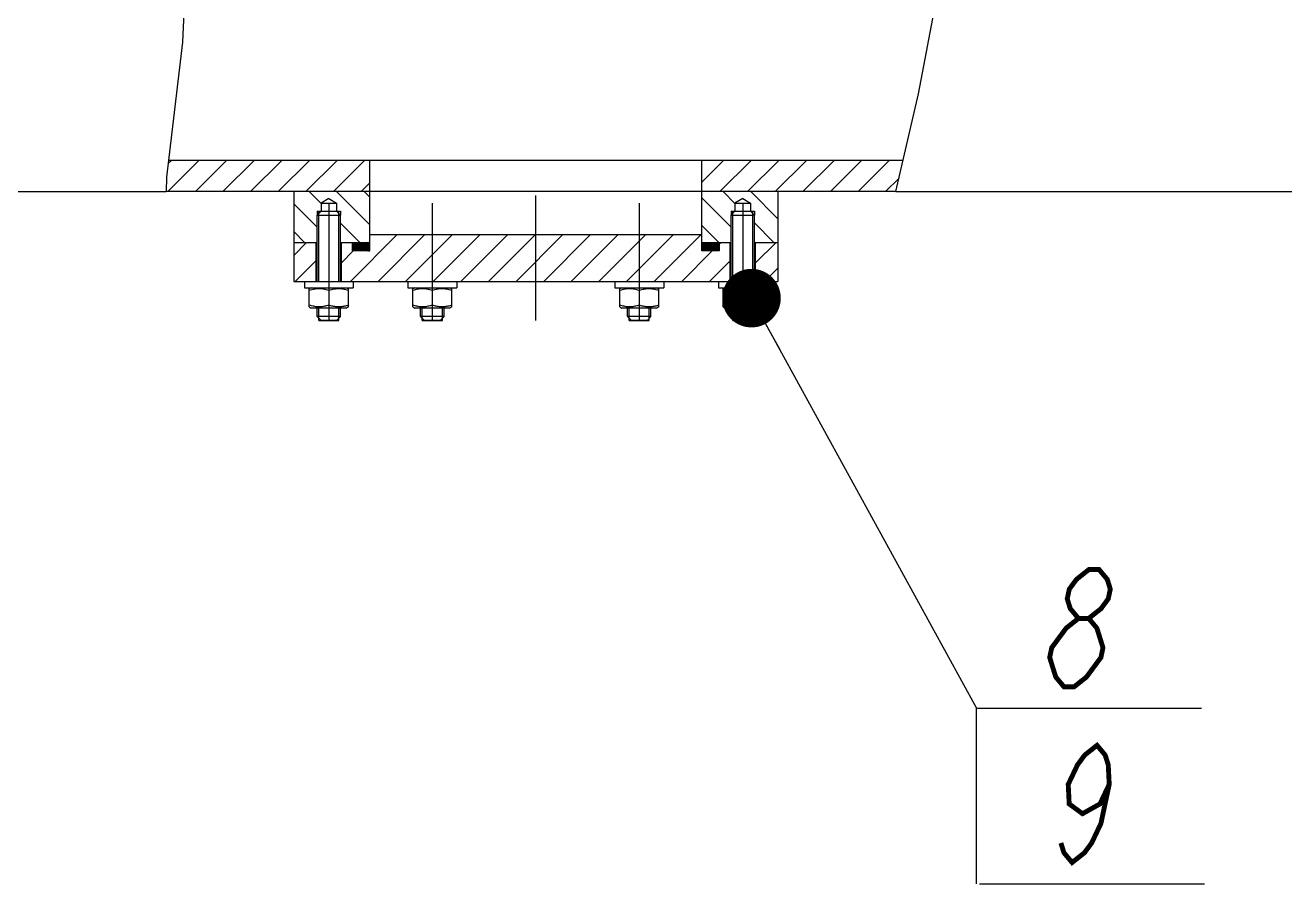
# Model space of a CAD drawing. Header units: millimetres. Extents: x 0 to 594, y 0 to 420.
# Drawn here: x 80.2 to 144.7, y 106.3 to 150.2 of the extents above; entities that cross this region are included whole.
import ezdxf

# ---------------------------------------------------------------- set-up
doc = ezdxf.new("R2010")
doc.units = ezdxf.units.MM
doc.header["$LTSCALE"] = 32.67
doc.linetypes.add('CENTER', pattern=[0.6, 0.375, -0.075, 0.075, -0.075])
doc.layers.get('0').update_dxf_attribs({"linetype": 'CONTINUOUS'})
for name, color, linetype in [('ALL_AXIS', 7, 'CONTINUOUS'), ('ALL_CHAMFER', 7, 'CONTINUOUS'), ('ALL_ROUND', 7, 'CONTINUOUS')]:
    doc.layers.add(name, color=color, linetype=linetype)
doc.styles.get("Standard").update_dxf_attribs({"font": 'txt', "width": 0.7})
doc.dimstyles.get("Standard").update_dxf_attribs({"dimtxt": 3.5, "dimasz": 3, "dimexe": 0.18, "dimexo": 0.0625, "dimgap": 0.09, "dimtad": 1, "dimdec": 5, "dimdsep": 46, "dimtxsty": 'STANDARD', "dimblk": '_FILLED', "dimblk1": '_FILLED', "dimblk2": '_FILLED', "dimcen": 0.09, "dimadec": 0, "dimazin": 0, "dimtol": 1, "dimtp": 1e-05, "dimtm": 1e-05, "dimtfac": 1, "dimtdec": 5, "dimtofl": 0, "dimtmove": 0, "dimatfit": 3, "dimldrblk": '_FILLED', "dimfxl": 1, "dimtolj": 1, "dimarcsym": 0})

# ---------------------------------------------------------------- blocks, each defined once
blk = doc.blocks.new('SYMBOL_72_BL0', base_point=(128.886, 110.761))
at = {"color": 2, "linetype": 'Continuous'}
blk.add_line((128.886, 106.261), (128.886, 115.261), dxfattribs=at)
blk = doc.blocks.new('_FILLED')
at = {"color": 0, "linetype": 'ByBlock'}
blk.add_solid([(0, 0), (-1, 0.167), (-1, -0.167)], dxfattribs=at)
blk = doc.blocks.new('BOM BALLOON 67_BL10', base_point=(134.648, 118.806))
at = {"color": 2, "linetype": 'Continuous'}
blk.add_line((128.886, 115.261), (140.41, 115.261), dxfattribs=at)
at = {"color": 2, "linetype": 'Continuous', "const_width": 0.25}
for points in [[(134.116, 119.851), (133.697, 120.351), (133.541, 120.851), (133.647, 121.351), (134.016, 121.851), (134.648, 122.351), (135.173, 122.351), (135.591, 121.851), (135.747, 121.351), (135.641, 120.851), (135.272, 120.351), (134.641, 119.851)], [(133.372, 116.351), (132.953, 116.851), (132.797, 117.351), (132.641, 117.851), (132.747, 118.351), (133.116, 118.851), (133.485, 119.351), (134.116, 119.851), (134.641, 119.851), (135.06, 119.351), (135.216, 118.851), (135.372, 118.351), (135.266, 117.851), (134.897, 117.351), (134.528, 116.851), (133.897, 116.351), (133.372, 116.351)]]:
    blk.add_lwpolyline(points, dxfattribs=at)
blk = doc.blocks.new('BOM BALLOON 68_BL11', base_point=(134.805, 109.806))
at = {"color": 2, "linetype": 'Continuous'}
blk.add_line((129.043, 106.261), (140.567, 106.261), dxfattribs=at)
at = {"color": 2, "linetype": 'Continuous', "const_width": 0.25}
blk.add_lwpolyline([(135.692, 111.351), (135.217, 110.351), (134.323, 109.851), (133.642, 110.351), (133.592, 111.351), (134.067, 112.351), (134.436, 112.851), (135.067, 113.351), (135.486, 112.851), (135.642, 112.351), (135.692, 111.351), (135.267, 109.351), (134.792, 108.351), (134.423, 107.851), (133.791, 107.351), (133.373, 107.851), (133.217, 108.351)], dxfattribs=at)

msp = doc.modelspace()

# ---------------------------------------------------------------- linework, layer by layer
at = {"color": 7, "linetype": 'Continuous'}
for p, q in [((88.4788, 154.5377), (88.2169, 149.3534)), ((125.9144, 146.7079), (127.443, 154.7304)), ((88.2169, 149.3534), (87.4071, 142.4373)), ((124.7692, 141.7049), (125.9144, 146.7079)), ((125.1354, 143.3049), (87.5087, 143.3049)), ((97.82, 138.6649), (97.82, 143.3049)), ((114.82, 138.6649), (114.82, 143.3049)), ((87.4071, 142.4373), (87.3794, 141.7049)), ((124.7692, 141.7049), (87.3794, 141.7049)), ((93.92, 141.7049), (93.92, 137.1049)), ((95.72, 141.3452), (95.32, 141.1049)), ((95.72, 141.3452), (96.12, 141.1049)), ((116.92, 141.3452), (116.52, 141.1049)), ((116.92, 141.3452), (117.32, 141.1049)), ((118.72, 141.7049), (118.72, 137.1049)), ((95.32, 140.7049), (95.12, 140.5049)), ((95.12, 140.7049), (96.32, 140.7049)), ((95.32, 141.1049), (95.32, 140.7049)), ((95.32, 141.1049), (96.12, 141.1049)), ((96.12, 141.1049), (96.12, 140.7049)), ((96.12, 140.7049), (96.32, 140.5049)), ((116.52, 140.7049), (116.32, 140.5049)), ((116.32, 140.7049), (117.52, 140.7049)), ((116.52, 141.1049), (116.52, 140.7049)), ((116.52, 141.1049), (117.32, 141.1049)), ((117.32, 141.1049), (117.32, 140.7049)), ((117.32, 140.7049), (117.52, 140.5049)), ((95.12, 139.1049), (95.12, 140.5049)), ((96.32, 139.1049), (96.32, 140.5049)), ((116.32, 139.1049), (116.32, 140.5049)), ((117.52, 139.1049), (117.52, 140.5049)), ((97.82, 139.5049), (114.82, 139.5049)), ((93.92, 139.1049), (95.12, 139.1049)), ((95.07, 137.1049), (95.07, 139.1049)), ((96.32, 139.1049), (97.82, 139.1049)), ((96.37, 137.1049), (96.37, 139.1049)), ((96.92, 139.1049), (96.92, 138.6649)), ((114.82, 139.1049), (116.32, 139.1049)), ((115.72, 139.1049), (115.72, 138.6649)), ((116.27, 137.1049), (116.27, 139.1049)), ((117.52, 139.1049), (118.72, 139.1049)), ((117.57, 137.1049), (117.57, 139.1049)), ((97.82, 138.6649), (96.92, 138.6649)), ((115.72, 138.6649), (114.82, 138.6649)), ((93.92, 137.1049), (94.47, 137.1049)), ((94.82, 136.7849), (94.72, 136.7271)), ((96.62, 136.7849), (96.72, 136.7271)), ((96.97, 137.1049), (115.67, 137.1049)), ((100.12, 136.7849), (100.02, 136.7271)), ((101.92, 136.7849), (102.02, 136.7271)), ((110.72, 136.7849), (110.62, 136.7271)), ((112.52, 136.7849), (112.62, 136.7271)), ((116.02, 136.7849), (115.92, 136.7271)), ((117.82, 136.7849), (117.92, 136.7271)), ((118.17, 137.1049), (118.72, 137.1049)), ((94.72, 135.8026), (94.72, 136.7271)), ((95.72, 136.6378), (95.72, 135.8919)), ((96.72, 135.8026), (96.72, 136.7271)), ((100.02, 135.8026), (100.02, 136.7271)), ((101.02, 136.6378), (101.02, 135.8919)), ((102.02, 135.8026), (102.02, 136.7271)), ((110.62, 135.8026), (110.62, 136.7271)), ((111.62, 136.6378), (111.62, 135.8919)), ((112.62, 135.8026), (112.62, 136.7271)), ((115.92, 135.8026), (115.92, 136.7271)), ((116.92, 136.6378), (116.92, 135.8919)), ((117.92, 135.8026), (117.92, 136.7271)), ((94.72, 135.8026), (94.82, 135.7449)), ((96.62, 135.7449), (94.82, 135.7449)), ((96.72, 135.8026), (96.62, 135.7449)), ((100.02, 135.8026), (100.12, 135.7449)), ((101.92, 135.7449), (100.12, 135.7449)), ((102.02, 135.8026), (101.92, 135.7449)), ((110.62, 135.8026), (110.72, 135.7449)), ((112.52, 135.7449), (110.72, 135.7449)), ((112.62, 135.8026), (112.52, 135.7449)), ((115.92, 135.8026), (116.02, 135.7449)), ((117.82, 135.7449), (116.02, 135.7449)), ((117.92, 135.8026), (117.82, 135.7449)), ((95.2066, 135.1049), (96.2334, 135.1049)), ((100.5066, 135.1049), (101.5334, 135.1049)), ((111.1066, 135.1049), (112.1334, 135.1049)), ((116.4066, 135.1049), (117.4334, 135.1049))]:
    msp.add_line(p, q, dxfattribs=at)
at = {"color": 2, "linetype": 'Continuous'}
for p, q in [((87.4691, 141.7049), (89.0691, 143.3049)), ((87.4893, 143.1393), (87.6549, 143.3049)), ((88.8833, 141.7049), (90.4833, 143.3049)), ((90.2975, 141.7049), (91.8975, 143.3049)), ((91.7117, 141.7049), (93.3117, 143.3049)), ((93.1259, 141.7049), (94.7259, 143.3049)), ((94.5401, 141.7049), (96.1401, 143.3049)), ((95.9543, 141.7049), (97.5543, 143.3049)), ((114.82, 142.1857), (115.9391, 143.3049)), ((115.7533, 141.7049), (117.3533, 143.3049)), ((117.1675, 141.7049), (118.7675, 143.3049)), ((118.5818, 141.7049), (120.1818, 143.3049)), ((119.996, 141.7049), (121.596, 143.3049)), ((121.4102, 141.7049), (123.0102, 143.3049)), ((122.8244, 141.7049), (124.4244, 143.3049)), ((97.3686, 141.7049), (97.82, 142.1563)), ((124.2386, 141.7049), (124.9267, 142.393)), ((95.32, 141.0906), (94.7057, 141.7049)), ((97.82, 140.0049), (96.12, 141.7049)), ((97.82, 141.4191), (97.5342, 141.7049)), ((116.32, 139.8896), (114.82, 141.3896)), ((116.52, 141.1038), (115.9189, 141.7049)), ((118.72, 140.3181), (117.3332, 141.7049)), ((95.12, 139.8764), (93.92, 141.0764)), ((95.12, 140.7049), (95.12, 140.5049)), ((95.2066, 137.1049), (95.2066, 140.7049)), ((96.2334, 137.1049), (96.2334, 140.7049)), ((96.32, 140.7049), (96.32, 140.5049)), ((116.32, 140.7049), (116.32, 140.5049)), ((116.4066, 137.1049), (116.4066, 140.7049)), ((117.4334, 137.1049), (117.4334, 140.7049)), ((117.52, 140.7049), (117.52, 140.5049)), ((97.3057, 139.1049), (96.32, 140.0906)), ((118.5189, 139.1049), (117.52, 140.1038)), ((94.4773, 139.1049), (93.92, 139.6622)), ((96.8265, 137.1049), (99.2265, 139.5049)), ((98.2407, 137.1049), (100.6407, 139.5049)), ((99.6549, 137.1049), (102.0549, 139.5049)), ((101.0691, 137.1049), (103.4691, 139.5049)), ((102.4833, 137.1049), (104.8833, 139.5049)), ((103.8975, 137.1049), (106.2975, 139.5049)), ((105.3117, 137.1049), (107.7117, 139.5049)), ((106.726, 137.1049), (109.126, 139.5049)), ((108.1402, 137.1049), (110.5402, 139.5049)), ((109.5544, 137.1049), (111.9544, 139.5049)), ((110.9686, 137.1049), (113.3686, 139.5049)), ((112.3828, 137.1049), (114.7828, 139.5049)), ((115.6905, 139.1049), (114.82, 139.9754)), ((93.92, 138.441), (94.5838, 139.1049)), ((96.92, 139.0931), (96.9318, 139.1049)), ((96.92, 139.0789), (96.9459, 139.1049)), ((96.92, 139.0648), (96.9601, 139.1049)), ((96.92, 139.0507), (96.9742, 139.1049)), ((96.92, 139.0365), (96.9883, 139.1049)), ((96.92, 139.0224), (97.0025, 139.1049)), ((96.92, 139.0082), (97.0166, 139.1049)), ((96.92, 138.9941), (97.0308, 139.1049)), ((96.92, 138.9799), (97.0449, 139.1049)), ((96.92, 138.9658), (97.059, 139.1049)), ((96.92, 138.9517), (97.0732, 139.1049)), ((96.92, 138.9375), (97.0873, 139.1049)), ((96.92, 138.9234), (97.1015, 139.1049)), ((96.92, 138.9092), (97.1156, 139.1049)), ((96.92, 138.8951), (97.1298, 139.1049)), ((96.92, 138.8809), (97.1439, 139.1049)), ((96.92, 138.8668), (97.158, 139.1049)), ((96.92, 138.8527), (97.1722, 139.1049)), ((96.92, 138.8385), (97.1863, 139.1049)), ((96.92, 138.8244), (97.2005, 139.1049)), ((96.92, 138.8102), (97.2146, 139.1049)), ((96.92, 138.7961), (97.2288, 139.1049)), ((96.92, 138.7819), (97.2429, 139.1049)), ((96.92, 138.7678), (97.257, 139.1049)), ((96.92, 138.7537), (97.2712, 139.1049)), ((96.92, 138.7395), (97.2853, 139.1049)), ((96.92, 138.7254), (97.2995, 139.1049)), ((96.92, 138.7112), (97.3136, 139.1049)), ((96.92, 138.6971), (97.3277, 139.1049)), ((96.92, 138.683), (97.3419, 139.1049)), ((96.92, 138.6688), (97.356, 139.1049)), ((97.356, 138.6649), (96.92, 139.1009)), ((97.3419, 138.6649), (96.92, 139.0868)), ((97.3277, 138.6649), (96.92, 139.0726)), ((97.3136, 138.6649), (96.92, 139.0585)), ((97.2995, 138.6649), (96.92, 139.0444)), ((97.2853, 138.6649), (96.92, 139.0302)), ((97.2712, 138.6649), (96.92, 139.0161)), ((97.257, 138.6649), (96.92, 139.0019)), ((97.2429, 138.6649), (96.92, 138.9878)), ((97.2288, 138.6649), (96.92, 138.9736)), ((97.2146, 138.6649), (96.92, 138.9595)), ((97.2005, 138.6649), (96.92, 138.9454)), ((97.1863, 138.6649), (96.92, 138.9312)), ((97.1722, 138.6649), (96.92, 138.9171)), ((97.158, 138.6649), (96.92, 138.9029)), ((97.1439, 138.6649), (96.92, 138.8888)), ((97.1298, 138.6649), (96.92, 138.8747)), ((97.1156, 138.6649), (96.92, 138.8605)), ((97.1015, 138.6649), (96.92, 138.8464)), ((97.0873, 138.6649), (96.92, 138.8322)), ((97.0732, 138.6649), (96.92, 138.8181)), ((97.059, 138.6649), (96.92, 138.8039)), ((97.0449, 138.6649), (96.92, 138.7898)), ((97.0308, 138.6649), (96.92, 138.7757)), ((97.0166, 138.6649), (96.92, 138.7615)), ((97.0025, 138.6649), (96.92, 138.7474)), ((96.9883, 138.6649), (96.92, 138.7332)), ((96.9742, 138.6649), (96.92, 138.7191)), ((97.3702, 138.6649), (96.9302, 139.1049)), ((96.9302, 138.6649), (97.3702, 139.1049)), ((97.3843, 138.6649), (96.9443, 139.1049)), ((96.9443, 138.6649), (97.3843, 139.1049)), ((97.3985, 138.6649), (96.9585, 139.1049)), ((96.9585, 138.6649), (97.3985, 139.1049)), ((97.4126, 138.6649), (96.9726, 139.1049)), ((96.9726, 138.6649), (97.4126, 139.1049)), ((97.4267, 138.6649), (96.9867, 139.1049)), ((96.9867, 138.6649), (97.4267, 139.1049)), ((97.4409, 138.6649), (97.0009, 139.1049)), ((97.0009, 138.6649), (97.4409, 139.1049)), ((97.455, 138.6649), (97.015, 139.1049)), ((97.015, 138.6649), (97.455, 139.1049)), ((97.4692, 138.6649), (97.0292, 139.1049)), ((97.0292, 138.6649), (97.4692, 139.1049)), ((97.4833, 138.6649), (97.0433, 139.1049)), ((97.0433, 138.6649), (97.4833, 139.1049)), ((97.4975, 138.6649), (97.0575, 139.1049)), ((97.0575, 138.6649), (97.4975, 139.1049)), ((97.5116, 138.6649), (97.0716, 139.1049)), ((97.0716, 138.6649), (97.5116, 139.1049)), ((97.5257, 138.6649), (97.0857, 139.1049)), ((97.0857, 138.6649), (97.5257, 139.1049)), ((97.5399, 138.6649), (97.0999, 139.1049)), ((97.0999, 138.6649), (97.5399, 139.1049)), ((97.554, 138.6649), (97.114, 139.1049)), ((97.114, 138.6649), (97.554, 139.1049)), ((97.5682, 138.6649), (97.1282, 139.1049)), ((97.1282, 138.6649), (97.5682, 139.1049)), ((97.5823, 138.6649), (97.1423, 139.1049)), ((97.1423, 138.6649), (97.5823, 139.1049)), ((97.5964, 138.6649), (97.1564, 139.1049)), ((97.1564, 138.6649), (97.5964, 139.1049)), ((97.6106, 138.6649), (97.1706, 139.1049)), ((97.1706, 138.6649), (97.6106, 139.1049)), ((97.6247, 138.6649), (97.1847, 139.1049)), ((97.1847, 138.6649), (97.6247, 139.1049)), ((97.6389, 138.6649), (97.1989, 139.1049)), ((97.1989, 138.6649), (97.6389, 139.1049)), ((97.653, 138.6649), (97.213, 139.1049)), ((97.213, 138.6649), (97.653, 139.1049)), ((97.6672, 138.6649), (97.2272, 139.1049)), ((97.2272, 138.6649), (97.6672, 139.1049)), ((97.6813, 138.6649), (97.2413, 139.1049)), ((97.2413, 138.6649), (97.6813, 139.1049)), ((97.6954, 138.6649), (97.2554, 139.1049)), ((97.2554, 138.6649), (97.6954, 139.1049)), ((97.7096, 138.6649), (97.2696, 139.1049)), ((97.2696, 138.6649), (97.7096, 139.1049)), ((97.7237, 138.6649), (97.2837, 139.1049)), ((97.2837, 138.6649), (97.7237, 139.1049)), ((97.7379, 138.6649), (97.2979, 139.1049)), ((97.2979, 138.6649), (97.7379, 139.1049)), ((97.752, 138.6649), (97.312, 139.1049)), ((97.312, 138.6649), (97.752, 139.1049)), ((97.7662, 138.6649), (97.3262, 139.1049)), ((97.3262, 138.6649), (97.7662, 139.1049)), ((97.7803, 138.6649), (97.3403, 139.1049)), ((97.3403, 138.6649), (97.7803, 139.1049)), ((97.7944, 138.6649), (97.3544, 139.1049)), ((97.3544, 138.6649), (97.7944, 139.1049)), ((97.8086, 138.6649), (97.3686, 139.1049)), ((97.3686, 138.6649), (97.8086, 139.1049)), ((97.82, 138.6676), (97.3827, 139.1049)), ((97.3827, 138.6649), (97.82, 139.1021)), ((97.82, 138.6818), (97.3969, 139.1049)), ((97.3969, 138.6649), (97.82, 139.088)), ((97.82, 138.6959), (97.411, 139.1049)), ((97.411, 138.6649), (97.82, 139.0738)), ((97.82, 138.71), (97.4251, 139.1049)), ((97.4251, 138.6649), (97.82, 139.0597)), ((97.82, 138.7242), (97.4393, 139.1049)), ((97.4393, 138.6649), (97.82, 139.0456)), ((97.82, 138.7383), (97.4534, 139.1049)), ((97.4534, 138.6649), (97.82, 139.0314)), ((97.82, 138.7525), (97.4676, 139.1049)), ((97.4676, 138.6649), (97.82, 139.0173)), ((97.82, 138.7666), (97.4817, 139.1049)), ((97.4817, 138.6649), (97.82, 139.0031)), ((97.82, 138.7808), (97.4959, 139.1049)), ((97.4959, 138.6649), (97.82, 138.989)), ((97.82, 138.7949), (97.51, 139.1049)), ((97.51, 138.6649), (97.82, 138.9748)), ((97.82, 138.809), (97.5241, 139.1049)), ((97.5241, 138.6649), (97.82, 138.9607)), ((97.82, 138.8232), (97.5383, 139.1049)), ((97.5383, 138.6649), (97.82, 138.9466)), ((97.82, 138.8373), (97.5524, 139.1049)), ((97.5524, 138.6649), (97.82, 138.9324)), ((97.82, 138.8515), (97.5666, 139.1049)), ((97.5666, 138.6649), (97.82, 138.9183)), ((97.82, 138.8656), (97.5807, 139.1049)), ((97.5807, 138.6649), (97.82, 138.9041)), ((97.82, 138.8798), (97.5949, 139.1049)), ((97.5949, 138.6649), (97.82, 138.89)), ((97.82, 138.8939), (97.609, 139.1049)), ((97.609, 138.6649), (97.82, 138.8758)), ((97.82, 138.908), (97.6231, 139.1049)), ((97.6231, 138.6649), (97.82, 138.8617)), ((97.82, 138.9222), (97.6373, 139.1049)), ((97.6373, 138.6649), (97.82, 138.8476)), ((97.82, 138.9363), (97.6514, 139.1049)), ((97.6514, 138.6649), (97.82, 138.8334)), ((97.82, 138.9505), (97.6656, 139.1049)), ((97.6656, 138.6649), (97.82, 138.8193)), ((97.82, 138.9646), (97.6797, 139.1049)), ((97.6797, 138.6649), (97.82, 138.8051)), ((97.82, 138.9787), (97.6938, 139.1049)), ((97.6938, 138.6649), (97.82, 138.791)), ((97.82, 138.9929), (97.708, 139.1049)), ((97.708, 138.6649), (97.82, 138.7769)), ((97.82, 139.007), (97.7221, 139.1049)), ((97.7221, 138.6649), (97.82, 138.7627)), ((97.82, 139.0212), (97.7363, 139.1049)), ((97.7363, 138.6649), (97.82, 138.7486)), ((97.82, 139.0353), (97.7504, 139.1049)), ((97.7504, 138.6649), (97.82, 138.7344)), ((97.82, 139.0495), (97.7646, 139.1049)), ((97.7646, 138.6649), (97.82, 138.7203)), ((97.82, 139.0636), (97.7787, 139.1049)), ((97.82, 139.0777), (97.7928, 139.1049)), ((97.82, 139.0919), (97.807, 139.1049)), ((115.26, 138.6649), (114.82, 139.1049)), ((114.82, 139.1033), (114.8216, 139.1049)), ((114.82, 139.0891), (114.8357, 139.1049)), ((114.82, 139.075), (114.8499, 139.1049)), ((114.82, 139.0608), (114.864, 139.1049)), ((114.82, 139.0467), (114.8781, 139.1049)), ((114.82, 139.0326), (114.8923, 139.1049)), ((114.82, 139.0184), (114.9064, 139.1049)), ((114.82, 139.0043), (114.9206, 139.1049)), ((114.82, 138.9901), (114.9347, 139.1049)), ((114.82, 138.976), (114.9488, 139.1049)), ((114.82, 138.9619), (114.963, 139.1049)), ((114.82, 138.9477), (114.9771, 139.1049)), ((114.82, 138.9336), (114.9913, 139.1049)), ((114.82, 138.9194), (115.0054, 139.1049)), ((114.82, 138.9053), (115.0196, 139.1049)), ((114.82, 138.8911), (115.0337, 139.1049)), ((114.82, 138.877), (115.0478, 139.1049)), ((114.82, 138.8629), (115.062, 139.1049)), ((114.82, 138.8487), (115.0761, 139.1049)), ((114.82, 138.8346), (115.0903, 139.1049)), ((114.82, 138.8204), (115.1044, 139.1049)), ((114.82, 138.8063), (115.1186, 139.1049)), ((114.82, 138.7921), (115.1327, 139.1049)), ((114.82, 138.778), (115.1468, 139.1049)), ((114.82, 138.7639), (115.161, 139.1049)), ((114.82, 138.7497), (115.1751, 139.1049)), ((114.82, 138.7356), (115.1893, 139.1049)), ((114.82, 138.7214), (115.2034, 139.1049)), ((114.82, 138.7073), (115.2175, 139.1049)), ((114.82, 138.6932), (115.2317, 139.1049)), ((114.82, 138.679), (115.2458, 139.1049)), ((114.82, 138.6649), (115.26, 139.1049)), ((115.2458, 138.6649), (114.82, 139.0907)), ((115.2317, 138.6649), (114.82, 139.0766)), ((115.2175, 138.6649), (114.82, 139.0624)), ((115.2034, 138.6649), (114.82, 139.0483)), ((115.1893, 138.6649), (114.82, 139.0342)), ((115.1751, 138.6649), (114.82, 139.02)), ((115.161, 138.6649), (114.82, 139.0059)), ((115.1468, 138.6649), (114.82, 138.9917)), ((115.1327, 138.6649), (114.82, 138.9776)), ((115.1186, 138.6649), (114.82, 138.9634)), ((115.1044, 138.6649), (114.82, 138.9493)), ((115.0903, 138.6649), (114.82, 138.9352)), ((115.0761, 138.6649), (114.82, 138.921)), ((115.062, 138.6649), (114.82, 138.9069)), ((115.0478, 138.6649), (114.82, 138.8927)), ((115.0337, 138.6649), (114.82, 138.8786)), ((115.0196, 138.6649), (114.82, 138.8645)), ((115.0054, 138.6649), (114.82, 138.8503)), ((114.9913, 138.6649), (114.82, 138.8362)), ((114.9771, 138.6649), (114.82, 138.822)), ((114.963, 138.6649), (114.82, 138.8079)), ((114.9488, 138.6649), (114.82, 138.7937)), ((114.9347, 138.6649), (114.82, 138.7796)), ((114.9206, 138.6649), (114.82, 138.7655)), ((114.9064, 138.6649), (114.82, 138.7513)), ((114.8923, 138.6649), (114.82, 138.7372)), ((114.8781, 138.6649), (114.82, 138.723)), ((115.2741, 138.6649), (114.8341, 139.1049)), ((114.8341, 138.6649), (115.2741, 139.1049)), ((115.2883, 138.6649), (114.8483, 139.1049)), ((114.8483, 138.6649), (115.2883, 139.1049)), ((115.3024, 138.6649), (114.8624, 139.1049)), ((114.8624, 138.6649), (115.3024, 139.1049)), ((115.3165, 138.6649), (114.8765, 139.1049)), ((114.8765, 138.6649), (115.3165, 139.1049)), ((115.3307, 138.6649), (114.8907, 139.1049)), ((114.8907, 138.6649), (115.3307, 139.1049)), ((115.3448, 138.6649), (114.9048, 139.1049)), ((114.9048, 138.6649), (115.3448, 139.1049)), ((115.359, 138.6649), (114.919, 139.1049)), ((114.919, 138.6649), (115.359, 139.1049)), ((115.3731, 138.6649), (114.9331, 139.1049)), ((114.9331, 138.6649), (115.3731, 139.1049)), ((115.3873, 138.6649), (114.9473, 139.1049)), ((114.9473, 138.6649), (115.3873, 139.1049)), ((115.4014, 138.6649), (114.9614, 139.1049)), ((114.9614, 138.6649), (115.4014, 139.1049)), ((115.4155, 138.6649), (114.9755, 139.1049)), ((114.9755, 138.6649), (115.4155, 139.1049)), ((115.4297, 138.6649), (114.9897, 139.1049)), ((114.9897, 138.6649), (115.4297, 139.1049)), ((115.4438, 138.6649), (115.0038, 139.1049)), ((115.0038, 138.6649), (115.4438, 139.1049)), ((115.458, 138.6649), (115.018, 139.1049)), ((115.018, 138.6649), (115.458, 139.1049)), ((115.4721, 138.6649), (115.0321, 139.1049)), ((115.0321, 138.6649), (115.4721, 139.1049)), ((115.4862, 138.6649), (115.0462, 139.1049)), ((115.0462, 138.6649), (115.4862, 139.1049)), ((115.5004, 138.6649), (115.0604, 139.1049)), ((115.0604, 138.6649), (115.5004, 139.1049)), ((115.5145, 138.6649), (115.0745, 139.1049)), ((115.0745, 138.6649), (115.5145, 139.1049)), ((115.5287, 138.6649), (115.0887, 139.1049)), ((115.0887, 138.6649), (115.5287, 139.1049)), ((115.5428, 138.6649), (115.1028, 139.1049)), ((115.1028, 138.6649), (115.5428, 139.1049)), ((115.557, 138.6649), (115.117, 139.1049)), ((115.117, 138.6649), (115.557, 139.1049)), ((115.5711, 138.6649), (115.1311, 139.1049)), ((115.1311, 138.6649), (115.5711, 139.1049)), ((115.5852, 138.6649), (115.1452, 139.1049)), ((115.1452, 138.6649), (115.5852, 139.1049)), ((115.5994, 138.6649), (115.1594, 139.1049)), ((115.1594, 138.6649), (115.5994, 139.1049)), ((115.6135, 138.6649), (115.1735, 139.1049)), ((115.1735, 138.6649), (115.6135, 139.1049)), ((115.6277, 138.6649), (115.1877, 139.1049)), ((115.1877, 138.6649), (115.6277, 139.1049)), ((115.6418, 138.6649), (115.2018, 139.1049)), ((115.2018, 138.6649), (115.6418, 139.1049)), ((115.656, 138.6649), (115.216, 139.1049)), ((115.216, 138.6649), (115.656, 139.1049)), ((115.6701, 138.6649), (115.2301, 139.1049)), ((115.2301, 138.6649), (115.6701, 139.1049)), ((115.6842, 138.6649), (115.2442, 139.1049)), ((115.2442, 138.6649), (115.6842, 139.1049)), ((115.6984, 138.6649), (115.2584, 139.1049)), ((115.2584, 138.6649), (115.6984, 139.1049)), ((115.7125, 138.6649), (115.2725, 139.1049)), ((115.2725, 138.6649), (115.7125, 139.1049)), ((115.72, 138.6716), (115.2867, 139.1049)), ((115.2867, 138.6649), (115.72, 139.0982)), ((115.72, 138.6857), (115.3008, 139.1049)), ((115.3008, 138.6649), (115.72, 139.084)), ((115.72, 138.6998), (115.315, 139.1049)), ((115.315, 138.6649), (115.72, 139.0699)), ((115.72, 138.714), (115.3291, 139.1049)), ((115.3291, 138.6649), (115.72, 139.0558)), ((115.72, 138.7281), (115.3432, 139.1049)), ((115.3432, 138.6649), (115.72, 139.0416)), ((115.72, 138.7423), (115.3574, 139.1049)), ((115.3574, 138.6649), (115.72, 139.0275)), ((115.72, 138.7564), (115.3715, 139.1049)), ((115.3715, 138.6649), (115.72, 139.0133)), ((115.72, 138.7706), (115.3857, 139.1049)), ((115.3857, 138.6649), (115.72, 138.9992)), ((115.72, 138.7847), (115.3998, 139.1049)), ((115.3998, 138.6649), (115.72, 138.985)), ((115.72, 138.7988), (115.4139, 139.1049)), ((115.4139, 138.6649), (115.72, 138.9709)), ((115.72, 138.813), (115.4281, 139.1049)), ((115.4281, 138.6649), (115.72, 138.9568)), ((115.72, 138.8271), (115.4422, 139.1049)), ((115.4422, 138.6649), (115.72, 138.9426)), ((115.72, 138.8413), (115.4564, 139.1049)), ((115.4564, 138.6649), (115.72, 138.9285)), ((115.72, 138.8554), (115.4705, 139.1049)), ((115.4705, 138.6649), (115.72, 138.9143)), ((115.72, 138.8696), (115.4847, 139.1049)), ((115.4847, 138.6649), (115.72, 138.9002)), ((115.72, 138.8837), (115.4988, 139.1049)), ((115.4988, 138.6649), (115.72, 138.886)), ((115.72, 138.8978), (115.5129, 139.1049)), ((115.5129, 138.6649), (115.72, 138.8719)), ((115.72, 138.912), (115.5271, 139.1049)), ((115.5271, 138.6649), (115.72, 138.8578)), ((115.72, 138.9261), (115.5412, 139.1049)), ((115.5412, 138.6649), (115.72, 138.8436)), ((115.72, 138.9403), (115.5554, 139.1049)), ((115.5554, 138.6649), (115.72, 138.8295)), ((115.72, 138.9544), (115.5695, 139.1049)), ((115.5695, 138.6649), (115.72, 138.8153)), ((115.72, 138.9685), (115.5837, 139.1049)), ((115.5837, 138.6649), (115.72, 138.8012)), ((115.72, 138.9827), (115.5978, 139.1049)), ((115.5978, 138.6649), (115.72, 138.7871)), ((115.72, 138.9968), (115.6119, 139.1049)), ((115.6119, 138.6649), (115.72, 138.7729)), ((115.72, 139.011), (115.6261, 139.1049)), ((115.6261, 138.6649), (115.72, 138.7588)), ((115.72, 139.0251), (115.6402, 139.1049)), ((115.6402, 138.6649), (115.72, 138.7446)), ((115.72, 139.0393), (115.6544, 139.1049)), ((115.6544, 138.6649), (115.72, 138.7305)), ((115.72, 139.0534), (115.6685, 139.1049)), ((115.6685, 138.6649), (115.72, 138.7163)), ((115.72, 139.0675), (115.6826, 139.1049)), ((115.72, 139.0817), (115.6968, 139.1049)), ((115.72, 139.0958), (115.7109, 139.1049)), ((115.72, 139.0278), (115.797, 139.1049)), ((117.57, 138.0494), (118.6255, 139.1049)), ((93.998, 137.1049), (95.07, 138.1768)), ((96.37, 138.0626), (96.9723, 138.6649)), ((96.9601, 138.6649), (96.92, 138.7049)), ((96.9459, 138.6649), (96.92, 138.6908)), ((96.9318, 138.6649), (96.92, 138.6767)), ((97.7787, 138.6649), (97.82, 138.7061)), ((97.7928, 138.6649), (97.82, 138.692)), ((97.807, 138.6649), (97.82, 138.6779)), ((113.797, 137.1049), (115.357, 138.6649)), ((114.864, 138.6649), (114.82, 138.7089)), ((114.8499, 138.6649), (114.82, 138.6947)), ((114.8357, 138.6649), (114.82, 138.6806)), ((114.8216, 138.6649), (114.82, 138.6665)), ((115.2112, 137.1049), (116.27, 138.1636)), ((115.6826, 138.6649), (115.72, 138.7022)), ((115.6968, 138.6649), (115.72, 138.6881)), ((115.7109, 138.6649), (115.72, 138.6739)), ((118.0397, 137.1049), (118.72, 137.7852)), ((95.2066, 135.1049), (95.2066, 135.7449)), ((96.2334, 135.1049), (96.2334, 135.7449)), ((100.5066, 135.1049), (100.5066, 135.7449)), ((101.5334, 135.1049), (101.5334, 135.7449)), ((111.1066, 135.1049), (111.1066, 135.7449)), ((112.1334, 135.1049), (112.1334, 135.7449)), ((116.4066, 135.1049), (116.4066, 135.7449)), ((117.4334, 135.1049), (117.4334, 135.7449))]:
    msp.add_line(p, q, dxfattribs=at)
at = {"color": 7, "linetype": 'Continuous'}
for points in [[(95.72, 136.6378), (95.6543, 136.6586), (95.5899, 136.6767), (95.5272, 136.6919), (95.4653, 136.7044), (95.4037, 136.7143), (95.3424, 136.7214), (95.2811, 136.7257), (95.2199, 136.7271), (95.1586, 136.7257), (95.0973, 136.7214), (95.036, 136.7143), (94.9745, 136.7044), (94.9127, 136.6919), (94.8499, 136.6766), (94.7856, 136.6586), (94.72, 136.6378)], [(96.72, 136.6378), (96.6543, 136.6586), (96.5899, 136.6767), (96.5272, 136.6919), (96.4653, 136.7044), (96.4037, 136.7143), (96.3424, 136.7214), (96.2811, 136.7257), (96.2199, 136.7271), (96.1586, 136.7257), (96.0973, 136.7214), (96.036, 136.7143), (95.9745, 136.7044), (95.9127, 136.6919), (95.8499, 136.6766), (95.7856, 136.6586), (95.72, 136.6378)], [(101.02, 136.6378), (100.9543, 136.6586), (100.8899, 136.6767), (100.8272, 136.6919), (100.7653, 136.7044), (100.7037, 136.7143), (100.6424, 136.7214), (100.5811, 136.7257), (100.5199, 136.7271), (100.4586, 136.7257), (100.3973, 136.7214), (100.336, 136.7143), (100.2745, 136.7044), (100.2127, 136.6919), (100.1499, 136.6766), (100.0856, 136.6586), (100.02, 136.6378)], [(102.02, 136.6378), (101.9543, 136.6586), (101.8899, 136.6767), (101.8272, 136.6919), (101.7653, 136.7044), (101.7037, 136.7143), (101.6424, 136.7214), (101.5811, 136.7257), (101.5199, 136.7271), (101.4586, 136.7257), (101.3973, 136.7214), (101.336, 136.7143), (101.2745, 136.7044), (101.2127, 136.6919), (101.1499, 136.6766), (101.0856, 136.6586), (101.02, 136.6378)], [(111.62, 136.6378), (111.5543, 136.6586), (111.4899, 136.6767), (111.4272, 136.6919), (111.3653, 136.7044), (111.3037, 136.7143), (111.2424, 136.7214), (111.1811, 136.7257), (111.1199, 136.7271), (111.0586, 136.7257), (110.9973, 136.7214), (110.936, 136.7143), (110.8745, 136.7044), (110.8127, 136.6919), (110.7499, 136.6766), (110.6856, 136.6586), (110.62, 136.6378)], [(112.62, 136.6378), (112.5543, 136.6586), (112.4899, 136.6767), (112.4272, 136.6919), (112.3653, 136.7044), (112.3037, 136.7143), (112.2424, 136.7214), (112.1811, 136.7257), (112.1199, 136.7271), (112.0586, 136.7257), (111.9973, 136.7214), (111.936, 136.7143), (111.8745, 136.7044), (111.8127, 136.6919), (111.7499, 136.6766), (111.6856, 136.6586), (111.62, 136.6378)], [(116.92, 136.6378), (116.8543, 136.6586), (116.7899, 136.6767), (116.7272, 136.6919), (116.6653, 136.7044), (116.6037, 136.7143), (116.5424, 136.7214), (116.4811, 136.7257), (116.4199, 136.7271), (116.3586, 136.7257), (116.2973, 136.7214), (116.236, 136.7143), (116.1745, 136.7044), (116.1127, 136.6919), (116.0499, 136.6766), (115.9856, 136.6586), (115.92, 136.6378)], [(117.92, 136.6378), (117.8543, 136.6586), (117.7899, 136.6767), (117.7272, 136.6919), (117.6653, 136.7044), (117.6037, 136.7143), (117.5424, 136.7214), (117.4811, 136.7257), (117.4199, 136.7271), (117.3586, 136.7257), (117.2973, 136.7214), (117.236, 136.7143), (117.1745, 136.7044), (117.1127, 136.6919), (117.0499, 136.6766), (116.9856, 136.6586), (116.92, 136.6378)], [(95.72, 135.8919), (95.6615, 135.8733), (95.6041, 135.8569), (95.5481, 135.8426), (95.4929, 135.8306), (95.438, 135.8206), (95.3834, 135.8128), (95.3289, 135.8072), (95.2744, 135.8037), (95.2199, 135.8026), (95.1654, 135.8037), (95.1109, 135.8072), (95.0564, 135.8128), (95.0018, 135.8206), (94.947, 135.8306), (94.8918, 135.8427), (94.8358, 135.8569), (94.7784, 135.8733), (94.72, 135.8919)], [(96.72, 135.8919), (96.6674, 135.8751), (96.6157, 135.86), (96.565, 135.8467), (96.5151, 135.8352), (96.4656, 135.8254), (96.4163, 135.8173), (96.3672, 135.8109), (96.3181, 135.8063), (96.2691, 135.8035), (96.22, 135.8026), (96.171, 135.8035), (96.1219, 135.8063), (96.0729, 135.8109), (96.0237, 135.8172), (95.9745, 135.8253), (95.925, 135.8352), (95.8751, 135.8467), (95.8245, 135.86), (95.7727, 135.875), (95.72, 135.8919)], [(101.02, 135.8919), (100.9615, 135.8733), (100.9041, 135.8569), (100.8481, 135.8426), (100.7929, 135.8306), (100.738, 135.8206), (100.6834, 135.8128), (100.6289, 135.8072), (100.5744, 135.8037), (100.5199, 135.8026), (100.4654, 135.8037), (100.4109, 135.8072), (100.3564, 135.8128), (100.3018, 135.8206), (100.247, 135.8306), (100.1918, 135.8427), (100.1358, 135.8569), (100.0784, 135.8733), (100.02, 135.8919)], [(102.02, 135.8919), (101.9674, 135.8751), (101.9157, 135.86), (101.865, 135.8467), (101.8151, 135.8352), (101.7656, 135.8254), (101.7163, 135.8173), (101.6672, 135.8109), (101.6181, 135.8063), (101.5691, 135.8035), (101.52, 135.8026), (101.471, 135.8035), (101.4219, 135.8063), (101.3729, 135.8109), (101.3237, 135.8172), (101.2745, 135.8253), (101.225, 135.8352), (101.1751, 135.8467), (101.1245, 135.86), (101.0727, 135.875), (101.02, 135.8919)], [(111.62, 135.8919), (111.5615, 135.8733), (111.5041, 135.8569), (111.4481, 135.8426), (111.3929, 135.8306), (111.338, 135.8206), (111.2834, 135.8128), (111.2289, 135.8072), (111.1744, 135.8037), (111.1199, 135.8026), (111.0654, 135.8037), (111.0109, 135.8072), (110.9564, 135.8128), (110.9018, 135.8206), (110.847, 135.8306), (110.7918, 135.8427), (110.7358, 135.8569), (110.6784, 135.8733), (110.62, 135.8919)], [(112.62, 135.8919), (112.5674, 135.8751), (112.5157, 135.86), (112.465, 135.8467), (112.4151, 135.8352), (112.3656, 135.8254), (112.3163, 135.8173), (112.2672, 135.8109), (112.2181, 135.8063), (112.1691, 135.8035), (112.12, 135.8026), (112.071, 135.8035), (112.0219, 135.8063), (111.9729, 135.8109), (111.9237, 135.8172), (111.8745, 135.8253), (111.825, 135.8352), (111.7751, 135.8467), (111.7245, 135.86), (111.6727, 135.875), (111.62, 135.8919)], [(116.92, 135.8919), (116.8615, 135.8733), (116.8041, 135.8569), (116.7481, 135.8426), (116.6929, 135.8306), (116.638, 135.8206), (116.5834, 135.8128), (116.5289, 135.8072), (116.4744, 135.8037), (116.4199, 135.8026), (116.3654, 135.8037), (116.3109, 135.8072), (116.2564, 135.8128), (116.2018, 135.8206), (116.147, 135.8306), (116.0918, 135.8427), (116.0358, 135.8569), (115.9784, 135.8733), (115.92, 135.8919)], [(117.92, 135.8919), (117.8674, 135.8751), (117.8157, 135.86), (117.765, 135.8467), (117.7151, 135.8352), (117.6656, 135.8254), (117.6163, 135.8173), (117.5672, 135.8109), (117.5181, 135.8063), (117.4691, 135.8035), (117.42, 135.8026), (117.371, 135.8035), (117.3219, 135.8063), (117.2729, 135.8109), (117.2237, 135.8172), (117.1745, 135.8253), (117.125, 135.8352), (117.0751, 135.8467), (117.0245, 135.86), (116.9727, 135.875), (116.92, 135.8919)]]:
    msp.add_lwpolyline(points, dxfattribs=at)
at = {"layer": 'ALL_AXIS', "color": 7, "linetype": 'CENTER'}
for p, q in [((106.32, 135.1049), (106.32, 141.5049)), ((95.72, 141.1049), (95.72, 135.1049)), ((101.02, 141.1049), (101.02, 135.1049)), ((111.62, 141.1049), (111.62, 135.1049)), ((116.92, 141.1049), (116.92, 135.1049))]:
    msp.add_line(p, q, dxfattribs=at)
at = {"layer": 'ALL_AXIS', "color": 7, "linetype": 'Continuous'}
for p, q in [((95.12, 137.1049), (95.12, 140.5049)), ((96.32, 137.1049), (96.32, 140.5049)), ((116.32, 137.1049), (116.32, 140.5049)), ((117.52, 137.1049), (117.52, 140.5049)), ((94.47, 137.1049), (94.47, 136.7849)), ((94.47, 137.1049), (96.97, 137.1049)), ((94.47, 136.7849), (96.97, 136.7849)), ((94.82, 136.7849), (94.72, 136.7271)), ((96.62, 136.7849), (96.72, 136.7271)), ((96.97, 137.1049), (96.97, 136.7849)), ((99.77, 137.1049), (99.77, 136.7849)), ((99.77, 136.7849), (102.27, 136.7849)), ((100.12, 136.7849), (100.02, 136.7271)), ((101.92, 136.7849), (102.02, 136.7271)), ((102.27, 137.1049), (102.27, 136.7849)), ((110.37, 137.1049), (110.37, 136.7849)), ((110.37, 136.7849), (112.87, 136.7849)), ((110.72, 136.7849), (110.62, 136.7271)), ((112.52, 136.7849), (112.62, 136.7271)), ((112.87, 137.1049), (112.87, 136.7849)), ((115.67, 137.1049), (115.67, 136.7849)), ((115.67, 137.1049), (118.17, 137.1049)), ((115.67, 136.7849), (118.17, 136.7849)), ((116.02, 136.7849), (115.92, 136.7271)), ((117.82, 136.7849), (117.92, 136.7271)), ((118.17, 137.1049), (118.17, 136.7849)), ((95.12, 135.3049), (95.12, 135.7449)), ((96.32, 135.3049), (96.32, 135.7449)), ((100.42, 135.3049), (100.42, 135.7449)), ((101.62, 135.3049), (101.62, 135.7449)), ((111.02, 135.3049), (111.02, 135.7449)), ((112.22, 135.3049), (112.22, 135.7449)), ((116.32, 135.3049), (116.32, 135.7449)), ((117.52, 135.3049), (117.52, 135.7449))]:
    msp.add_line(p, q, dxfattribs=at)
at = {"layer": 'ALL_CHAMFER', "color": 7, "linetype": 'Continuous'}
for p, q in [((95.32, 140.7049), (95.12, 140.5049)), ((95.32, 140.7049), (96.12, 140.7049)), ((96.12, 140.7049), (96.32, 140.5049)), ((116.52, 140.7049), (116.32, 140.5049)), ((116.52, 140.7049), (117.32, 140.7049)), ((117.32, 140.7049), (117.52, 140.5049)), ((95.12, 140.5049), (96.32, 140.5049)), ((116.32, 140.5049), (117.52, 140.5049)), ((95.32, 135.1049), (95.12, 135.3049)), ((96.32, 135.3049), (95.12, 135.3049)), ((96.12, 135.1049), (95.32, 135.1049)), ((96.12, 135.1049), (96.32, 135.3049)), ((100.62, 135.1049), (100.42, 135.3049)), ((101.62, 135.3049), (100.42, 135.3049)), ((101.42, 135.1049), (100.62, 135.1049)), ((101.42, 135.1049), (101.62, 135.3049)), ((111.22, 135.1049), (111.02, 135.3049)), ((112.22, 135.3049), (111.02, 135.3049)), ((112.02, 135.1049), (111.22, 135.1049)), ((112.02, 135.1049), (112.22, 135.3049)), ((116.52, 135.1049), (116.32, 135.3049)), ((117.52, 135.3049), (116.32, 135.3049)), ((117.32, 135.1049), (116.52, 135.1049)), ((117.32, 135.1049), (117.52, 135.3049))]:
    msp.add_line(p, q, dxfattribs=at)
at = {"layer": 'ALL_ROUND', "color": 7, "linetype": 'Continuous'}
for p, q in [((69.4328, 141.7049), (87.3794, 141.7049)), ((124.7692, 141.7049), (263.2071, 141.7049))]:
    msp.add_line(p, q, dxfattribs=at)

# ---------------------------------------------------------------- block references
at = {"color": 2, "linetype": 'Continuous'}
for name, p in [('BOM BALLOON 67_BL10', (134.6478, 118.8059)), ('SYMBOL_72_BL0', (128.8857, 110.7611)), ('BOM BALLOON 68_BL11', (134.8045, 109.8059))]:
    msp.add_blockref(name, p, dxfattribs=at)

# ---------------------------------------------------------------- leaders
msp.add_leader([(117.3687, 136.2505), (128.8857, 115.2611)], dimstyle='STANDARD', override={"dimtad": 0, "dimldrblk": 'DOT'}, dxfattribs=at)

doc.saveas('drawing.dxf')
